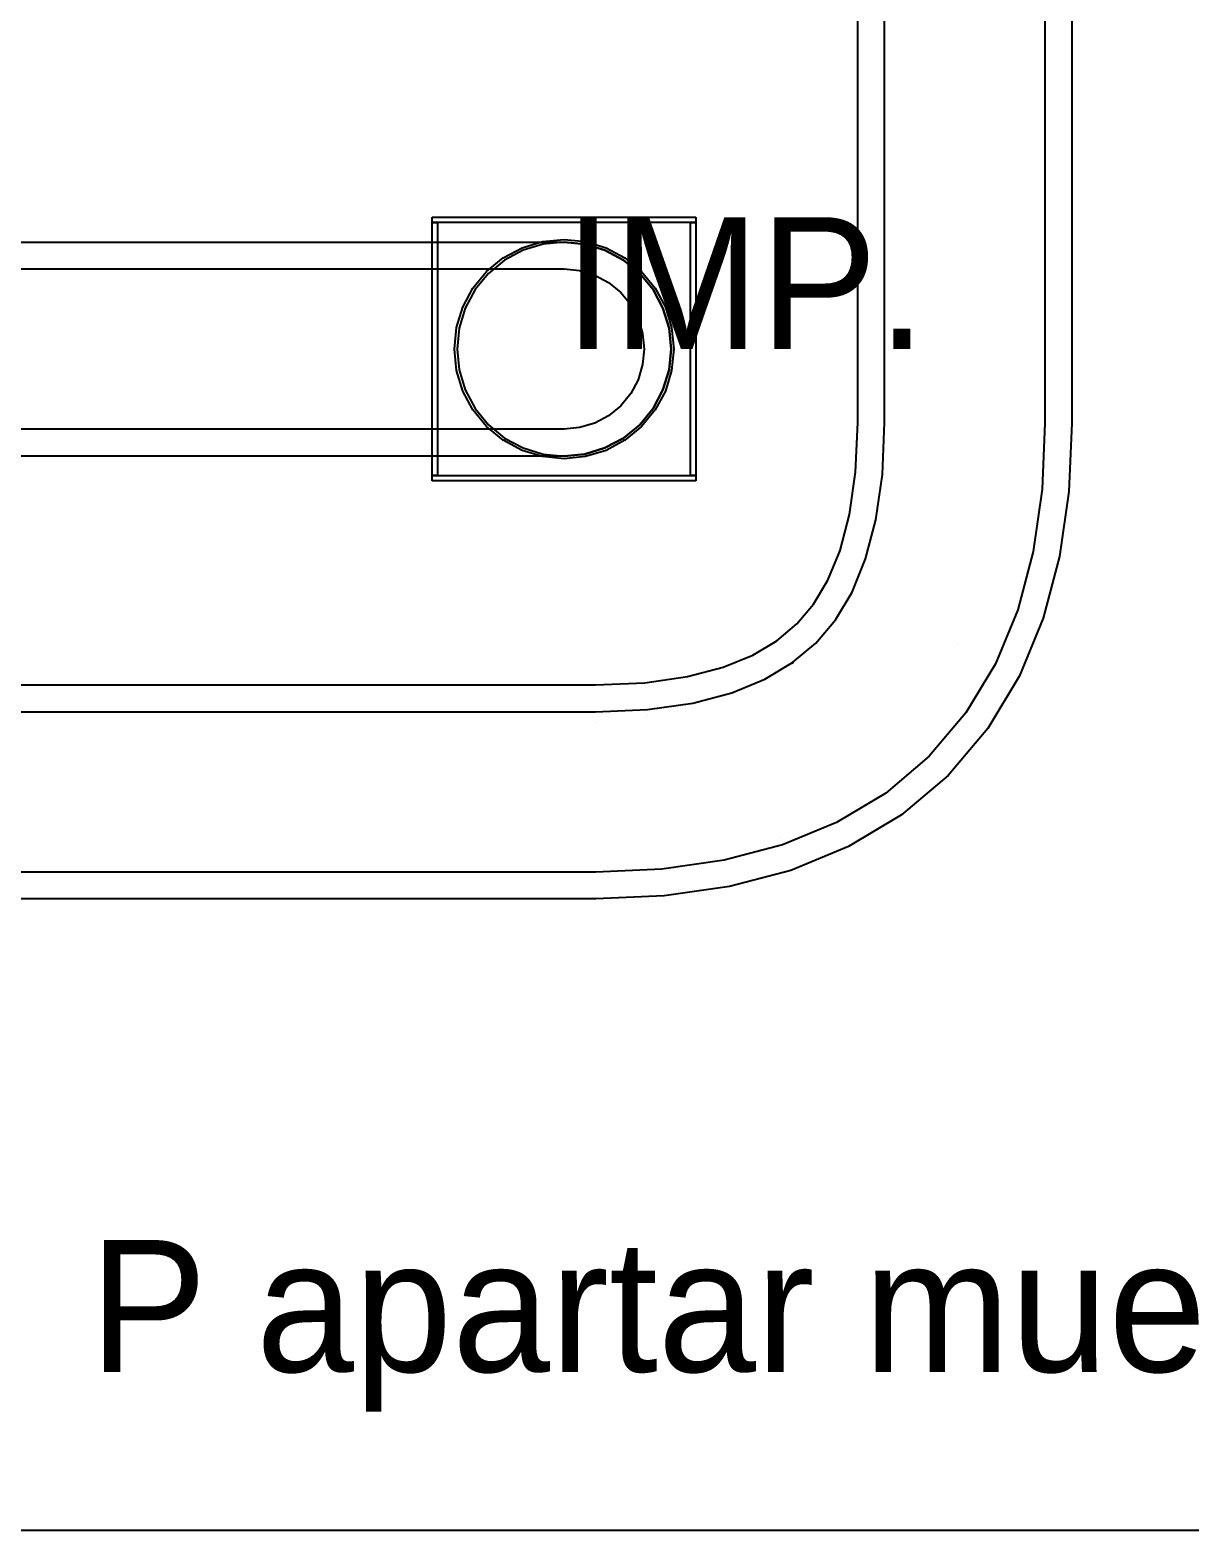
# Model space of a CAD drawing. Header units: metres. Extents: x 0.4 to 35.2, y -0.3 to 6.2.
# Drawn here: x 6.394 to 7.494, y 0.3 to 1.723 of the extents above; entities that cross this region are included whole.
import ezdxf

# ---------------------------------------------------------------- set-up
doc = ezdxf.new("R2010")
doc.units = ezdxf.units.M
for name, color, linetype in [('G_MEDIDO', 8, 'Continuous'), ('P_PROPUESTO', 5, 'Continuous'), ('TEXTOS', 7, 'Continuous')]:
    doc.layers.add(name, color=color, linetype=linetype)

msp = doc.modelspace()

# ---------------------------------------------------------------- linework, layer by layer
at = {"layer": 'G_MEDIDO'}
msp.add_lwpolyline([(0.4, 0.3), (8, 0.3), (8, 5.9), (0.4, 5.9)], close=True, dxfattribs=at)
at = {"layer": 'P_PROPUESTO'}
for p, q in [((7.1785, 1.3504), (7.1785, 1.8497)), ((7.204, 1.3503), (7.204, 1.8498)), ((7.356, 1.8502), (7.356, 1.3497)), ((7.3815, 1.8503), (7.3815, 1.3496)), ((6.775, 1.54), (6.775, 1.545)), ((6.775, 1.545), (7.025, 1.545)), ((6.775, 1.3), (6.775, 1.54)), ((6.775, 1.54), (6.78, 1.54)), ((7.025, 1.54), (6.775, 1.54)), ((6.78, 1.54), (6.78, 1.3)), ((7.02, 1.3), (7.02, 1.54)), ((7.02, 1.54), (7.025, 1.54)), ((7.025, 1.545), (7.025, 1.54)), ((7.025, 1.54), (7.025, 1.3)), ((6.8797, 1.522), (6.9, 1.524)), ((6.9, 1.524), (6.9203, 1.522)), ((6.05, 1.5215), (6.7074, 1.5215)), ((6.7074, 1.5215), (6.7382, 1.5215)), ((6.7382, 1.5215), (6.7663, 1.5215)), ((6.7663, 1.5215), (6.7917, 1.5215)), ((6.7917, 1.5215), (6.8144, 1.5215)), ((6.8144, 1.5215), (6.8345, 1.5215)), ((6.8345, 1.5215), (6.8519, 1.5215)), ((6.8422, 1.5065), (6.8602, 1.5161)), ((6.8612, 1.5138), (6.8436, 1.5044)), ((6.8519, 1.5215), (6.8666, 1.5215)), ((6.8602, 1.5161), (6.8797, 1.522)), ((6.8802, 1.5196), (6.8612, 1.5138)), ((6.8666, 1.5215), (6.8786, 1.5215)), ((6.8786, 1.5215), (6.888, 1.5215)), ((6.9, 1.5215), (6.8802, 1.5196)), ((6.888, 1.5215), (6.8947, 1.5215)), ((6.8947, 1.5215), (6.8987, 1.5215)), ((6.8987, 1.5215), (6.9, 1.5215)), ((6.9, 1.5215), (6.9198, 1.5196)), ((6.9198, 1.5196), (6.9, 1.5215)), ((6.9198, 1.5196), (6.9388, 1.5138)), ((6.9388, 1.5138), (6.9198, 1.5196)), ((6.9203, 1.522), (6.9398, 1.5161)), ((6.9388, 1.5138), (6.9564, 1.5044)), ((6.9564, 1.5044), (6.9388, 1.5138)), ((6.9398, 1.5161), (6.9578, 1.5065)), ((6.05, 1.496), (6.7074, 1.496)), ((6.7074, 1.496), (6.7382, 1.496)), ((6.7382, 1.496), (6.7663, 1.496)), ((6.7663, 1.496), (6.7917, 1.496)), ((6.7917, 1.496), (6.8144, 1.496)), ((6.8144, 1.496), (6.8345, 1.496)), ((6.8265, 1.4935), (6.8422, 1.5065)), ((6.8436, 1.5044), (6.8282, 1.4918)), ((6.8345, 1.496), (6.8519, 1.496)), ((6.8519, 1.496), (6.8666, 1.496)), ((6.8666, 1.496), (6.8786, 1.496)), ((6.8786, 1.496), (6.888, 1.496)), ((6.888, 1.496), (6.8947, 1.496)), ((6.8947, 1.496), (6.8987, 1.496)), ((6.8987, 1.496), (6.9, 1.496)), ((6.9, 1.496), (6.9148, 1.4945)), ((6.9148, 1.4945), (6.9291, 1.4902)), ((6.9564, 1.5044), (6.9718, 1.4918)), ((6.9718, 1.4918), (6.9564, 1.5044)), ((6.9578, 1.5065), (6.9735, 1.4935)), ((6.8135, 1.4778), (6.8265, 1.4935)), ((6.8282, 1.4918), (6.8156, 1.4764)), ((6.9291, 1.4902), (6.9422, 1.4832)), ((6.9422, 1.4832), (6.9537, 1.4737)), ((6.9718, 1.4918), (6.9844, 1.4764)), ((6.9844, 1.4764), (6.9718, 1.4918)), ((6.9735, 1.4935), (6.9865, 1.4778)), ((6.8039, 1.4598), (6.8135, 1.4778)), ((6.8156, 1.4764), (6.8062, 1.4588)), ((6.9537, 1.4737), (6.9632, 1.4622)), ((6.9844, 1.4764), (6.9938, 1.4588)), ((6.9938, 1.4588), (6.9844, 1.4764)), ((6.9865, 1.4778), (6.9961, 1.4598)), ((6.798, 1.4403), (6.8039, 1.4598)), ((6.8062, 1.4588), (6.8005, 1.4398)), ((6.9632, 1.4622), (6.9702, 1.4491)), ((6.9938, 1.4588), (6.9996, 1.4398)), ((6.9996, 1.4398), (6.9938, 1.4588)), ((6.9961, 1.4598), (7.002, 1.4403)), ((6.796, 1.42), (6.798, 1.4403)), ((6.8005, 1.4398), (6.7985, 1.42)), ((6.9702, 1.4491), (6.9745, 1.4348)), ((6.9996, 1.4398), (7.0015, 1.42)), ((7.0015, 1.42), (6.9996, 1.4398)), ((7.002, 1.4403), (7.004, 1.42)), ((6.9745, 1.4348), (6.976, 1.42)), ((6.798, 1.3997), (6.796, 1.42)), ((6.7985, 1.42), (6.8005, 1.4002)), ((6.976, 1.42), (6.9745, 1.4052)), ((7.0015, 1.42), (6.9996, 1.4002)), ((6.9996, 1.4002), (7.0015, 1.42)), ((7.004, 1.42), (7.002, 1.3997)), ((6.8039, 1.3802), (6.798, 1.3997)), ((6.8005, 1.4002), (6.8062, 1.3812)), ((6.9745, 1.4052), (6.9702, 1.3909)), ((6.9996, 1.4002), (6.9938, 1.3812)), ((6.9938, 1.3812), (6.9996, 1.4002)), ((7.002, 1.3997), (6.9961, 1.3802)), ((6.8135, 1.3622), (6.8039, 1.3802)), ((6.8062, 1.3812), (6.8156, 1.3636)), ((6.9702, 1.3909), (6.9632, 1.3778)), ((6.9702, 1.3909), (6.9702, 1.3909)), ((6.9702, 1.3909), (6.9702, 1.3909)), ((6.9702, 1.3909), (6.9702, 1.3909)), ((6.9938, 1.3812), (6.9844, 1.3636)), ((6.9844, 1.3636), (6.9938, 1.3812)), ((6.9961, 1.3802), (6.9865, 1.3622)), ((6.9537, 1.3663), (6.9422, 1.3568)), ((6.9632, 1.3778), (6.9537, 1.3663)), ((6.8265, 1.3465), (6.8135, 1.3622)), ((6.8156, 1.3636), (6.8282, 1.3482)), ((6.9422, 1.3568), (6.9291, 1.3498)), ((6.9844, 1.3636), (6.9718, 1.3482)), ((6.9718, 1.3482), (6.9844, 1.3636)), ((6.9865, 1.3622), (6.9735, 1.3465)), ((6.7074, 1.344), (6.05, 1.344)), ((6.7382, 1.344), (6.7074, 1.344)), ((6.7663, 1.344), (6.7382, 1.344)), ((6.7917, 1.344), (6.7663, 1.344)), ((6.8144, 1.344), (6.7917, 1.344)), ((6.8345, 1.344), (6.8144, 1.344)), ((6.8422, 1.3335), (6.8265, 1.3465)), ((6.8282, 1.3482), (6.8436, 1.3356)), ((6.8519, 1.344), (6.8345, 1.344)), ((6.8666, 1.344), (6.8519, 1.344)), ((6.8786, 1.344), (6.8666, 1.344)), ((6.888, 1.344), (6.8786, 1.344)), ((6.8947, 1.344), (6.888, 1.344)), ((6.8987, 1.344), (6.8947, 1.344)), ((6.9, 1.344), (6.8987, 1.344)), ((6.9148, 1.3455), (6.9, 1.344)), ((6.9291, 1.3498), (6.9148, 1.3455)), ((6.9718, 1.3482), (6.9564, 1.3356)), ((6.9564, 1.3356), (6.9718, 1.3482)), ((6.9735, 1.3465), (6.9578, 1.3335)), ((7.1765, 1.3033), (7.1785, 1.3504)), ((7.2019, 1.301), (7.204, 1.3503)), ((7.356, 1.3497), (7.3533, 1.2872)), ((7.3815, 1.3496), (7.3787, 1.2849)), ((6.8602, 1.3239), (6.8422, 1.3335)), ((6.8436, 1.3356), (6.8612, 1.3262)), ((6.8797, 1.318), (6.8602, 1.3239)), ((6.8612, 1.3262), (6.8802, 1.3204)), ((6.9388, 1.3262), (6.9198, 1.3204)), ((6.9198, 1.3204), (6.9388, 1.3262)), ((6.9398, 1.3239), (6.9203, 1.318)), ((6.9564, 1.3356), (6.9388, 1.3262)), ((6.9388, 1.3262), (6.9564, 1.3356)), ((6.9578, 1.3335), (6.9398, 1.3239)), ((6.7074, 1.3185), (6.05, 1.3185)), ((6.7382, 1.3185), (6.7074, 1.3185)), ((6.7663, 1.3185), (6.7382, 1.3185)), ((6.7917, 1.3185), (6.7663, 1.3185)), ((6.8144, 1.3185), (6.7917, 1.3185)), ((6.8345, 1.3185), (6.8144, 1.3185)), ((6.8519, 1.3185), (6.8345, 1.3185)), ((6.8666, 1.3185), (6.8519, 1.3185)), ((6.8786, 1.3185), (6.8666, 1.3185)), ((6.888, 1.3185), (6.8786, 1.3185)), ((6.9, 1.316), (6.8797, 1.318)), ((6.8802, 1.3204), (6.9, 1.3185)), ((6.8947, 1.3185), (6.888, 1.3185)), ((6.8987, 1.3185), (6.8947, 1.3185)), ((6.9, 1.3185), (6.8987, 1.3185)), ((6.9198, 1.3204), (6.9, 1.3185)), ((6.9, 1.3185), (6.9198, 1.3204)), ((6.9203, 1.318), (6.9, 1.316)), ((6.78, 1.3), (6.775, 1.3)), ((6.775, 1.295), (6.775, 1.3)), ((6.775, 1.3), (7.025, 1.3)), ((7.025, 1.295), (6.775, 1.295)), ((7.025, 1.3), (7.02, 1.3)), ((7.025, 1.3), (7.025, 1.295)), ((7.1707, 1.263), (7.1765, 1.3033)), ((7.1958, 1.258), (7.2019, 1.301)), ((7.3533, 1.2872), (7.3448, 1.2281)), ((7.3787, 1.2849), (7.3698, 1.2231)), ((7.1618, 1.229), (7.1707, 1.263)), ((7.186, 1.2209), (7.1958, 1.258)), ((7.1503, 1.2009), (7.1618, 1.229)), ((7.3448, 1.2281), (7.3302, 1.1728)), ((7.1731, 1.1895), (7.186, 1.2209)), ((7.3698, 1.2231), (7.3544, 1.1648)), ((7.1366, 1.1781), (7.1503, 1.2009)), ((7.1574, 1.1633), (7.1731, 1.1895)), ((7.1207, 1.1593), (7.1366, 1.1781)), ((7.3302, 1.1728), (7.3091, 1.1216)), ((7.1019, 1.1434), (7.1207, 1.1593)), ((7.1388, 1.1412), (7.1574, 1.1633)), ((7.3544, 1.1648), (7.3319, 1.1102)), ((7.0791, 1.1297), (7.1019, 1.1434)), ((7.1167, 1.1226), (7.1388, 1.1412)), ((7.2728, 1.1397), (7.2728, 1.1397)), ((7.2728, 1.1397), (7.2728, 1.1397)), ((7.2728, 1.1397), (7.2728, 1.1397)), ((7.2728, 1.1397), (7.2728, 1.1397)), ((7.051, 1.1182), (7.0791, 1.1297)), ((7.017, 1.1093), (7.051, 1.1182)), ((7.0905, 1.1069), (7.1167, 1.1226)), ((7.1173, 1.1218), (7.1167, 1.1226)), ((7.1167, 1.1226), (7.1173, 1.1218)), ((7.1173, 1.1218), (7.1173, 1.1218)), ((7.3091, 1.1216), (7.2811, 1.0749)), ((7.3319, 1.1102), (7.3018, 1.0601)), ((6.05, 1.1015), (6.9297, 1.1015)), ((6.9297, 1.1015), (6.9767, 1.1035)), ((6.9767, 1.1035), (7.017, 1.1093)), ((7.0591, 1.094), (7.0905, 1.1069)), ((6.979, 1.0781), (7.022, 1.0842)), ((7.022, 1.0842), (7.0591, 1.094)), ((6.05, 1.076), (6.9298, 1.076)), ((6.9298, 1.076), (6.979, 1.0781)), ((6.9795, 1.0724), (6.9795, 1.0724)), ((6.9795, 1.0724), (6.9795, 1.0724)), ((6.9795, 1.0724), (6.9795, 1.0724)), ((6.9795, 1.0724), (6.9795, 1.0724)), ((7.2811, 1.0749), (7.2462, 1.0338)), ((6.9298, 1.0658), (6.9298, 1.0658)), ((6.9298, 1.0658), (6.9298, 1.0658)), ((6.9298, 1.0658), (6.9298, 1.0658)), ((6.9298, 1.0658), (6.9298, 1.0658)), ((7.3018, 1.0601), (7.2643, 1.0157)), ((7.2462, 1.0338), (7.2051, 0.9989)), ((7.2643, 1.0157), (7.2199, 0.9782)), ((7.2051, 0.9989), (7.1584, 0.9709)), ((7.1584, 0.9709), (7.1072, 0.9498)), ((7.2199, 0.9782), (7.1698, 0.9481)), ((7.1047, 0.9571), (7.1047, 0.9571)), ((7.1047, 0.9571), (7.1047, 0.9571)), ((7.1047, 0.9571), (7.1047, 0.9571)), ((7.1047, 0.9571), (7.1047, 0.9571)), ((7.1072, 0.9498), (7.0519, 0.9352)), ((7.1068, 0.9507), (7.1068, 0.9507)), ((7.1068, 0.9507), (7.1072, 0.9498)), ((7.1072, 0.9498), (7.1068, 0.9507)), ((7.1698, 0.9481), (7.1152, 0.9256)), ((6.9928, 0.9267), (6.9302, 0.924)), ((7.0519, 0.9352), (6.9928, 0.9267)), ((7.1152, 0.9256), (7.0569, 0.9102)), ((7.1151, 0.9261), (7.1151, 0.9261)), ((7.1151, 0.9261), (7.1152, 0.9256)), ((7.1152, 0.9256), (7.1151, 0.9261)), ((6.9302, 0.924), (6.05, 0.924)), ((6.9303, 0.8985), (6.05, 0.8985)), ((6.9951, 0.9013), (6.9303, 0.8985)), ((6.9303, 0.9), (6.9303, 0.9)), ((6.9303, 0.9), (6.9303, 0.9)), ((6.9303, 0.9), (6.9303, 0.9)), ((6.9303, 0.9), (6.9303, 0.9)), ((7.0569, 0.9102), (6.9951, 0.9013))]:
    msp.add_line(p, q, dxfattribs=at)

# ---------------------------------------------------------------- texts
at = {"layer": 'TEXTOS'}
for s, p in [('IMP.', (6.9, 1.42)), ('P apartar mueble apoyo', (6.45, 0.45))]:
    msp.add_text(s, height=0.125, dxfattribs=at).set_placement(p)

doc.saveas('drawing.dxf')
